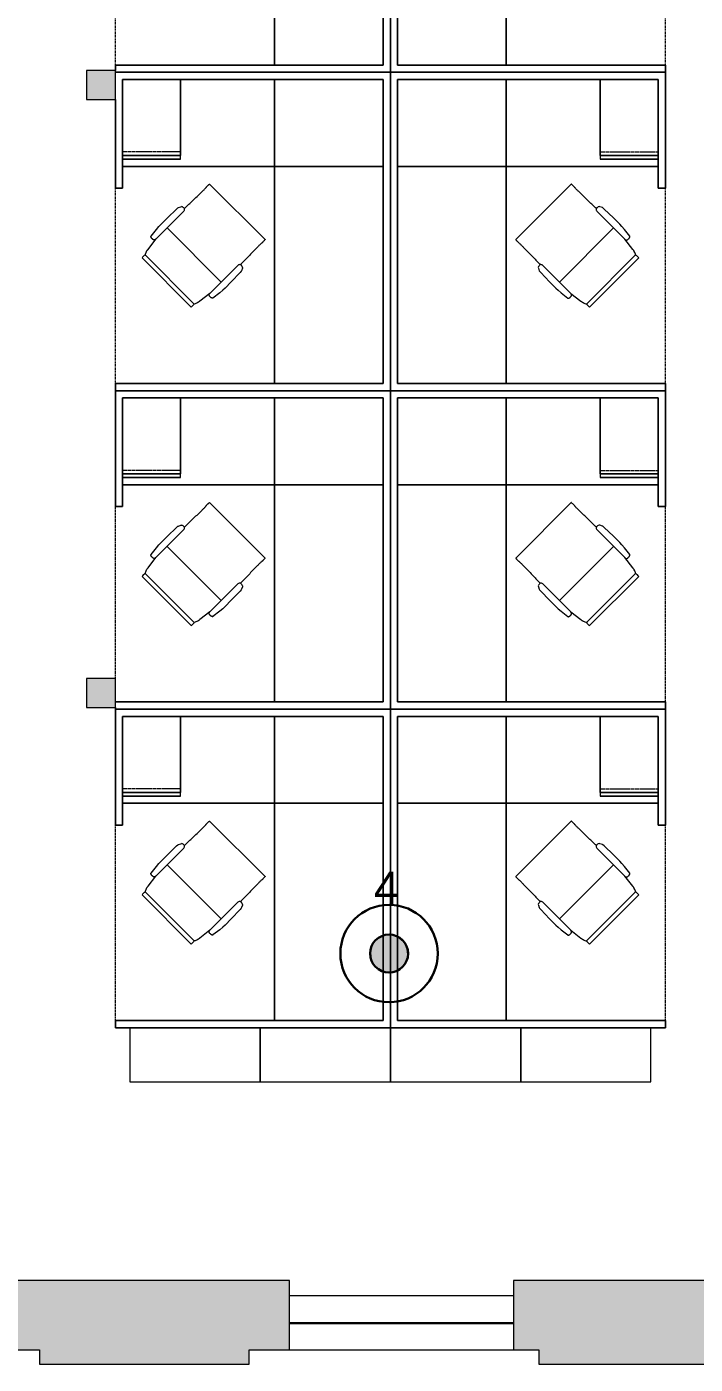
# Model space of a CAD drawing. Header units: inches. Extents: x 0 to 1865, y 0 to 1094.
# Drawn here: x 276.5 to 461.2, y 0 to 369.6 of the extents above; entities that cross this region are included whole.
import ezdxf

# ---------------------------------------------------------------- set-up
doc = ezdxf.new("R2010")
doc.units = ezdxf.units.IN
doc.header["$MEASUREMENT"] = 0
doc.linetypes.add('DASH 1_32_', pattern=[0.0625, 0.03125, -0.03125])
doc.linetypes.add('Dash 1_8_', pattern=[0.25, 0.125, -0.125])
for name, color, linetype, lineweight in [('A-ANNO-NOTE', 131, 'Continuous', 9), ('A-DETL', 90, 'Continuous', 9), ('A-DETL-GENF', 92, 'Continuous', 9), ('CORE', 7, 'Continuous', 9), ('I-FURN', 30, 'Continuous', 9), ('I-FURN-PNLS', 30, 'Continuous', 9), ('S-COLS', 52, 'Continuous', 13), ('Victor Bldg - 5th Floor_LINK_dwg', 8, 'Continuous', 9), ('WINDOWS', 7, 'Continuous', 9), ('WINDOWS SILL', 7, 'Continuous', 9)]:
    doc.layers.add(name, color=color, linetype=linetype, lineweight=lineweight)
doc.styles.add('Swis721 Lt BT', font='swissl.ttf', dxfattribs={"height": 9})

# ---------------------------------------------------------------- blocks, each defined once
blk = doc.blocks.new('Victor Bldg - 5th Floor_LINK_dwg-6972324-Level 05 POWER _ SIGNAL')
at = {"layer": 'CORE'}
for p, q in [((301, 349.5), (301, 357.5)), ((301, 183), (301, 189.5)), ((301, 181.5), (301, 183))]:
    blk.add_line(p, q, dxfattribs=at)
at = {"layer": 'WINDOWS'}
for p, q in [((349.12, 11.5), (411, 11.5)), ((349.12, 11.25), (411, 11.25))]:
    blk.add_line(p, q, dxfattribs=at)
at = {"layer": 'WINDOWS SILL'}
for p, q in [((349.12, 19), (411, 19)), ((349.12, 4), (411, 4))]:
    blk.add_line(p, q, dxfattribs=at)
blk = doc.blocks.new('Concrete-Rectangular-Column - 8x8-7061903-Level 05 POWER _ SIGNAL')
at = {"layer": 'S-COLS', "lineweight": 9}
blk.add_hatch(color=7, dxfattribs=at).paths.add_polyline_path([(4, -4), (4, 4), (-4, 4), (-4, -4)], flags=0)
at = {"layer": 'S-COLS', "color": 8, "lineweight": 20}
for p, q in [((4, 4), (-4, 4)), ((-4, 4), (-4, -4)), ((4, -4), (4, 4)), ((-4, -4), (4, -4))]:
    blk.add_line(p, q, dxfattribs=at)
blk = doc.blocks.new('Adjustable Workstation 1 - 6x7-V30-Level 05 POWER _ SIGNAL')
at = {"layer": 'I-FURN'}
for p, q in [((76, 0), (0, 0)), ((0, 0), (0, -88)), ((0, 0), (76, 0)), ((0, -88), (0, 0)), ((76, 0), (76, -0.5)), ((32, -2), (2, -2)), ((2, -2), (2, -86)), ((2, -86), (2, -2)), ((2, -2), (32, -2)), ((2, -86), (2, -2)), ((2, -2), (76, -2)), ((32, -2), (2, -2)), ((2, -2), (2, -62)), ((32, -86), (32, -2)), ((32, -2), (32, -86)), ((76, -2), (32, -2)), ((76, -2), (76, -0.5)), ((76, -0.5), (76, -2)), ((76, -56), (74, -56)), ((74, -56), (74, -86)), ((74, -62), (74, -56)), ((74, -56), (76, -56)), ((76, -88), (76, -56)), ((76, -56), (76, -88)), ((2, -62), (2, -86)), ((32, -62), (2, -62)), ((2, -62), (2, -86)), ((2, -86), (2, -62)), ((2, -62), (32, -62)), ((74, -62), (32, -62)), ((32, -62), (74, -62)), ((74, -64), (74, -62)), ((74, -86), (74, -62)), ((74, -62), (74, -86)), ((58, -64), (74, -64)), ((58, -64), (74, -64)), ((58, -64), (74, -64)), ((58, -64), (74, -64)), ((58, -64), (74, -64)), ((58, -64), (74, -64)), ((58, -64), (58, -86)), ((74, -64), (58, -64)), ((74, -64), (58, -64)), ((58, -64), (58, -65)), ((74, -64), (58, -64)), ((58, -64), (74, -64)), ((58, -64), (58, -65)), ((58, -64), (58, -65)), ((74, -64), (58, -64)), ((58, -64), (74, -64)), ((58, -64), (58, -65)), ((58, -64), (58, -65)), ((74, -64), (58, -64)), ((58, -64), (74, -64)), ((58, -64), (58, -65)), ((58, -64), (58, -65)), ((58, -65), (74, -65)), ((58, -86), (58, -65)), ((58, -65), (74, -65)), ((74, -65), (58, -65)), ((58, -65), (74, -65)), ((74, -65), (58, -65)), ((58, -65), (74, -65)), ((74, -65), (58, -65)), ((58, -65), (74, -65)), ((74, -86), (74, -64)), ((74, -65), (74, -64)), ((74, -65), (74, -64)), ((74, -64), (74, -65)), ((74, -65), (74, -64)), ((74, -64), (74, -65)), ((74, -65), (74, -64)), ((74, -64), (74, -65)), ((74, -65), (74, -64)), ((74, -65), (74, -86)), ((74, -86), (74, -65)), ((0, -88), (76, -88)), ((76, -88), (0, -88)), ((2, -86), (32, -86)), ((32, -86), (2, -86)), ((74, -86), (2, -86)), ((2, -86), (32, -86)), ((2, -86), (32, -86)), ((32, -86), (2, -86)), ((32, -86), (58, -86)), ((32, -86), (74, -86)), ((74, -86), (32, -86)), ((58, -86), (74, -86)), ((74, -86), (58, -86)), ((58, -86), (74, -86))]:
    blk.add_line(p, q, dxfattribs=at)
at = {"layer": 'I-FURN', "linetype": 'Dash 1_8_'}
for p, q in [((76, 0), (76, -0.5)), ((76, -0.5), (76, -2)), ((76, -2), (76, -56)), ((76, -56), (76, -88))]:
    blk.add_line(p, q, dxfattribs=at)
at = {"layer": 'I-FURN', "linetype": 'DASH 1_32_'}
blk.add_line((58, -66), (74, -66), dxfattribs=at)
blk = doc.blocks.new('Adjustable Workstation 1 - 6x7-V14-Level 05 POWER _ SIGNAL')
at = {"layer": 'I-FURN'}
for p, q in [((76, 88), (0, 88)), ((0, 88), (0, 0)), ((0, 0), (0, 88)), ((0, 88), (76, 88)), ((32, 86), (2, 86)), ((2, 86), (2, 2)), ((2, 2), (2, 86)), ((2, 86), (32, 86)), ((2, 2), (2, 86)), ((2, 86), (74, 86)), ((32, 86), (2, 86)), ((2, 86), (2, 62)), ((32, 86), (2, 86)), ((2, 86), (2, 62)), ((2, 62), (2, 86)), ((2, 86), (32, 86)), ((32, 2), (32, 86)), ((32, 86), (32, 2)), ((58, 86), (32, 86)), ((74, 86), (32, 86)), ((32, 86), (74, 86)), ((74, 86), (58, 86)), ((58, 86), (58, 64)), ((58, 65), (58, 86)), ((58, 86), (74, 86)), ((74, 86), (58, 86)), ((74, 64), (74, 86)), ((74, 86), (74, 65)), ((74, 86), (74, 56)), ((74, 65), (74, 86)), ((74, 62), (74, 86)), ((74, 86), (74, 62)), ((76, 56), (76, 88)), ((76, 88), (76, 56)), ((74, 65), (58, 65)), ((74, 65), (58, 65)), ((58, 65), (58, 64)), ((74, 65), (58, 65)), ((58, 65), (74, 65)), ((58, 65), (58, 64)), ((58, 65), (58, 64)), ((74, 65), (58, 65)), ((58, 65), (74, 65)), ((58, 65), (58, 64)), ((58, 65), (58, 64)), ((74, 65), (58, 65)), ((58, 65), (74, 65)), ((58, 65), (58, 64)), ((58, 65), (58, 64)), ((58, 64), (74, 64)), ((58, 64), (74, 64)), ((58, 64), (74, 64)), ((58, 64), (74, 64)), ((58, 64), (74, 64)), ((58, 64), (74, 64)), ((58, 64), (74, 64)), ((58, 64), (74, 64)), ((74, 64), (58, 64)), ((58, 64), (74, 64)), ((74, 64), (58, 64)), ((58, 64), (74, 64)), ((74, 64), (58, 64)), ((58, 64), (74, 64)), ((74, 64), (74, 65)), ((74, 64), (74, 65)), ((74, 65), (74, 64)), ((74, 64), (74, 65)), ((74, 65), (74, 64)), ((74, 64), (74, 65)), ((74, 65), (74, 64)), ((74, 64), (74, 65)), ((74, 62), (74, 64)), ((2, 62), (2, 2)), ((2, 62), (32, 62)), ((32, 62), (2, 62)), ((32, 62), (74, 62)), ((74, 62), (32, 62)), ((74, 56), (74, 62)), ((74, 56), (76, 56)), ((76, 56), (74, 56)), ((0, 0), (76, 0)), ((76, 0), (0, 0)), ((2, 2), (32, 2)), ((32, 2), (2, 2)), ((76, 2), (2, 2)), ((2, 2), (32, 2)), ((32, 2), (76, 2)), ((76, 0), (76, 2)), ((76, 2), (76, 0))]:
    blk.add_line(p, q, dxfattribs=at)
at = {"layer": 'I-FURN', "linetype": 'Dash 1_8_'}
for p, q in [((76, 56), (76, 88)), ((76, 2), (76, 56)), ((76, 0), (76, 2))]:
    blk.add_line(p, q, dxfattribs=at)
at = {"layer": 'I-FURN', "linetype": 'DASH 1_32_'}
blk.add_line((58, 66), (74, 66), dxfattribs=at)
blk = doc.blocks.new('HermanMiller_Collection_Eames_AluminumGroup_LoungeChairSwivel - Arms Swivel Base-7952355-Level 05 POWER _ SIGNAL')
at = {"layer": 'I-FURN'}
for p, q in [((-6.94, 12.09), (-4.59, 12.38)), ((-4.59, 12.38), (-3.51, 12.46)), ((-3.51, 12.46), (-2.64, 12.49)), ((-2.64, 12.49), (-0.18, 12.49)), ((-0.18, 12.49), (3.32, 12.43)), ((3.32, 12.43), (3.84, 12.38)), ((3.84, 12.38), (3.99, 12.34)), ((3.99, 12.34), (4.64, 12.01)), ((4.64, 12.01), (4.83, 11.89)), ((-12.96, -9.61), (-12.96, 9.61)), ((-11.95, 9.63), (-11.95, 9.59)), ((-11.95, 9.59), (-11.76, 9.6)), ((-11.76, -9.6), (-11.76, 9.6)), ((-10.12, 10.12), (-6.61, 10.58)), ((-6.61, 10.58), (-6.94, 10.64)), ((-6.61, 10.58), (4.33, 10.58)), ((-2.19, 10.58), (-2.19, -10.58)), ((13.22, 10.83), (13.22, 10.86)), ((14.64, 10.85), (14.64, -10.85)), ((-11.95, -9.59), (-11.95, -9.63)), ((-11.76, -9.6), (-11.95, -9.59)), ((-6.61, -10.58), (-10.12, -10.12)), ((-6.94, -10.64), (-6.61, -10.58)), ((-6.61, -10.58), (4.33, -10.58)), ((13.22, -10.86), (13.22, -10.83)), ((-4.59, -12.38), (-6.94, -12.09)), ((-3.51, -12.46), (-4.59, -12.38)), ((-2.64, -12.49), (-3.51, -12.46)), ((-0.18, -12.49), (-2.64, -12.49)), ((3.32, -12.43), (-0.18, -12.49)), ((3.84, -12.38), (3.32, -12.43)), ((3.99, -12.34), (3.84, -12.38)), ((4.64, -12.01), (3.99, -12.34)), ((4.83, -11.89), (4.64, -12.01))]:
    blk.add_line(p, q, dxfattribs=at)
at = {"layer": 'I-FURN', "flags": 128}
for points in [[(4.94, 10.96), (5.23, 10.95), (5.52, 10.95)], [(5.52, -10.95), (5.23, -10.95), (4.94, -10.96)]]:
    blk.add_lwpolyline(points, dxfattribs=at)
at = {"layer": 'I-FURN'}
for centre, radius, start, end in [((3.68, 11.28), 1.3, 345.8347, 28.1255), ((-12.38, 5.3), 4.35, 84.2936, 97.7064), ((4.33, 11.27), 0.69, 270, 332.7502), ((-12.38, -5.3), 4.35, 262.2936, 275.7064), ((4.33, -11.27), 0.69, 27.2498, 90), ((3.68, -11.28), 1.3, 331.8745, 14.1653)]:
    blk.add_arc(centre, radius, start, end, dxfattribs=at)
for points, knots in [([(-6.94, 10.64), (-6.95, 10.65), (-6.96, 10.65), (-6.99, 10.65), (-7, 10.66), (-7.02, 10.67), (-7.03, 10.68), (-7.05, 10.69), (-7.06, 10.7), (-7.07, 10.71), (-7.08, 10.72), (-7.09, 10.73), (-7.1, 10.74), (-7.11, 10.76), (-7.11, 10.77), (-7.12, 10.78), (-7.13, 10.8), (-7.14, 10.81), (-7.15, 10.83), (-7.16, 10.85), (-7.17, 10.87), (-7.18, 10.9), (-7.2, 10.95), (-7.22, 11.02), (-7.24, 11.11), (-7.25, 11.23), (-7.26, 11.37), (-7.25, 11.52), (-7.23, 11.66), (-7.21, 11.77), (-7.18, 11.85), (-7.16, 11.9), (-7.15, 11.92), (-7.14, 11.94), (-7.13, 11.96), (-7.12, 11.97), (-7.11, 11.98), (-7.1, 12), (-7.09, 12.01), (-7.08, 12.02), (-7.07, 12.03), (-7.06, 12.04), (-7.05, 12.04), (-7.05, 12.05), (-7.03, 12.06), (-7.02, 12.07), (-7, 12.08), (-6.99, 12.08), (-6.97, 12.09), (-6.95, 12.09), (-6.94, 12.09)], [-1, -1, -1, -1, -0.984375, -0.96875, -0.957031, -0.953125, -0.9375, -0.921875, -0.917969, -0.914062, -0.90625, -0.890625, -0.882812, -0.875, -0.867188, -0.859375, -0.84375, -0.835938, -0.828125, -0.8125, -0.796875, -0.78125, -0.75, -0.708333, -0.666667, -0.583333, -0.5, -0.416667, -0.333333, -0.25, -0.208333, -0.1875, -0.166667, -0.15625, -0.145833, -0.135417, -0.125, -0.114583, -0.104167, -0.09375, -0.088542, -0.083333, -0.078125, -0.072917, -0.0625, -0.052083, -0.041667, -0.03125, -0.020833, 0, 0, 0, 0]), ([(13.22, 10.86), (13.22, 10.87), (13.22, 10.87), (13.23, 10.87), (13.25, 10.88), (13.27, 10.88), (13.29, 10.88), (13.32, 10.88), (13.34, 10.88)], [-1, -1, -1, -1, -0.75, -0.625, -0.5, -0.375, -0.25, 0, 0, 0, 0]), ([(13.34, 10.88), (13.4, 10.89), (13.61, 10.9), (13.97, 10.9), (14.25, 10.89), (14.38, 10.89), (14.47, 10.88), (14.54, 10.87), (14.6, 10.87), (14.63, 10.86), (14.64, 10.85), (14.64, 10.85)], [-1, -1, -1, -1, -0.857143, -0.571429, -0.428571, -0.357143, -0.285714, -0.214286, -0.142857, -0.071429, 0, 0, 0, 0]), ([(-6.94, -12.09), (-6.95, -12.09), (-6.96, -12.09), (-6.99, -12.08), (-7, -12.08), (-7.02, -12.07), (-7.03, -12.06), (-7.05, -12.05), (-7.06, -12.04), (-7.07, -12.03), (-7.08, -12.02), (-7.09, -12.01), (-7.1, -12), (-7.11, -11.98), (-7.12, -11.97), (-7.12, -11.96), (-7.13, -11.94), (-7.14, -11.93), (-7.15, -11.91), (-7.16, -11.89), (-7.17, -11.87), (-7.18, -11.84), (-7.21, -11.77), (-7.23, -11.66), (-7.26, -11.47), (-7.26, -11.28), (-7.24, -11.11), (-7.22, -11.02), (-7.2, -10.95), (-7.18, -10.89), (-7.16, -10.85), (-7.15, -10.82), (-7.13, -10.8), (-7.13, -10.78), (-7.12, -10.77), (-7.11, -10.76), (-7.1, -10.74), (-7.08, -10.73), (-7.08, -10.72), (-7.07, -10.71), (-7.06, -10.7), (-7.05, -10.69), (-7.05, -10.69), (-7.03, -10.68), (-7.02, -10.67), (-7, -10.66), (-6.99, -10.65), (-6.97, -10.65), (-6.95, -10.65), (-6.94, -10.64)], [-1, -1, -1, -1, -0.984375, -0.96875, -0.957031, -0.953125, -0.9375, -0.921875, -0.917969, -0.914062, -0.90625, -0.890625, -0.882812, -0.875, -0.867188, -0.859375, -0.84375, -0.835938, -0.828125, -0.8125, -0.796875, -0.78125, -0.75, -0.666667, -0.583333, -0.416667, -0.333333, -0.291667, -0.25, -0.208333, -0.1875, -0.166667, -0.15625, -0.145833, -0.135417, -0.125, -0.114583, -0.104167, -0.09375, -0.088542, -0.083333, -0.078125, -0.072917, -0.0625, -0.052083, -0.041667, -0.03125, -0.020833, 0, 0, 0, 0]), ([(13.34, -10.88), (13.32, -10.88), (13.29, -10.88), (13.27, -10.88), (13.25, -10.88), (13.23, -10.87), (13.22, -10.87), (13.22, -10.87), (13.22, -10.86)], [-1, -1, -1, -1, -0.75, -0.625, -0.5, -0.375, -0.25, 0, 0, 0, 0]), ([(14.64, -10.85), (14.64, -10.86), (14.62, -10.86), (14.52, -10.88), (14.27, -10.9), (13.87, -10.9), (13.54, -10.9), (13.4, -10.89), (13.34, -10.88)], [-1, -1, -1, -1, -0.892857, -0.785714, -0.571429, -0.285714, -0.142857, 0, 0, 0, 0])]:
    blk.add_open_spline(points, degree=3, knots=knots, dxfattribs=at)
for points in [[(-11.76, 9.6), (-11.64, 9.67), (-11.37, 9.8), (-11.02, 9.92), (-10.83, 9.99)], [(-10.83, 9.99), (-10.79, 10), (-10.71, 10.02), (-10.55, 10.06), (-10.35, 10.09), (-10.2, 10.11), (-10.12, 10.12)], [(5.52, 10.95), (6.54, 10.92), (8.59, 10.89), (10.68, 10.85), (11.73, 10.84)], [(11.73, 10.84), (11.97, 10.84), (12.47, 10.83), (12.96, 10.83), (13.22, 10.83)], [(-10.83, -9.99), (-11.02, -9.92), (-11.37, -9.8), (-11.64, -9.67), (-11.76, -9.6)], [(-10.12, -10.12), (-10.2, -10.11), (-10.35, -10.09), (-10.55, -10.06), (-10.71, -10.02), (-10.79, -10), (-10.83, -9.99)], [(11.73, -10.84), (10.68, -10.85), (8.59, -10.89), (6.54, -10.92), (5.52, -10.95)], [(13.22, -10.83), (12.96, -10.83), (12.47, -10.83), (11.97, -10.84), (11.73, -10.84)]]:
    blk.add_open_spline(points, degree=3, dxfattribs=at)
blk = doc.blocks.new('Adjustable Workstation 1 - 6x7-V31-Level 05 POWER _ SIGNAL')
at = {"layer": 'I-FURN'}
for p, q in [((76, 0), (0, 0)), ((0, 0), (0, -88)), ((0, 0), (76, 0)), ((0, -88), (0, 0)), ((76, -2), (76, 0)), ((76, 0), (76, -2)), ((32, -2), (2, -2)), ((2, -2), (2, -86)), ((2, -86), (2, -2)), ((2, -2), (32, -2)), ((2, -86), (2, -2)), ((2, -2), (76, -2)), ((32, -2), (2, -2)), ((2, -2), (2, -62)), ((32, -86), (32, -2)), ((32, -2), (32, -86)), ((76, -2), (32, -2)), ((76, -56), (74, -56)), ((74, -56), (74, -86)), ((74, -62), (74, -56)), ((74, -56), (76, -56)), ((76, -80.5), (76, -56)), ((76, -56), (76, -80.5)), ((2, -62), (2, -86)), ((32, -62), (2, -62)), ((2, -62), (2, -86)), ((2, -86), (2, -62)), ((2, -62), (32, -62)), ((74, -62), (32, -62)), ((32, -62), (74, -62)), ((74, -64), (74, -62)), ((74, -86), (74, -62)), ((74, -62), (74, -86)), ((58, -64), (74, -64)), ((58, -64), (74, -64)), ((58, -64), (74, -64)), ((58, -64), (74, -64)), ((58, -64), (74, -64)), ((58, -64), (74, -64)), ((58, -64), (58, -86)), ((74, -64), (58, -64)), ((74, -64), (58, -64)), ((58, -64), (58, -65)), ((74, -64), (58, -64)), ((58, -64), (74, -64)), ((58, -64), (58, -65)), ((58, -64), (58, -65)), ((74, -64), (58, -64)), ((58, -64), (74, -64)), ((58, -64), (58, -65)), ((58, -64), (58, -65)), ((74, -64), (58, -64)), ((58, -64), (74, -64)), ((58, -64), (58, -65)), ((58, -64), (58, -65)), ((58, -65), (74, -65)), ((58, -86), (58, -65)), ((58, -65), (74, -65)), ((74, -65), (58, -65)), ((58, -65), (74, -65)), ((74, -65), (58, -65)), ((58, -65), (74, -65)), ((74, -65), (58, -65)), ((58, -65), (74, -65)), ((74, -86), (74, -64)), ((74, -65), (74, -64)), ((74, -65), (74, -64)), ((74, -64), (74, -65)), ((74, -65), (74, -64)), ((74, -64), (74, -65)), ((74, -65), (74, -64)), ((74, -64), (74, -65)), ((74, -65), (74, -64)), ((74, -65), (74, -86)), ((74, -86), (74, -65)), ((76, -80.5), (76, -88)), ((0, -88), (76, -88)), ((76, -88), (0, -88)), ((2, -86), (32, -86)), ((32, -86), (2, -86)), ((74, -86), (2, -86)), ((2, -86), (32, -86)), ((2, -86), (32, -86)), ((32, -86), (2, -86)), ((32, -86), (58, -86)), ((32, -86), (74, -86)), ((74, -86), (32, -86)), ((58, -86), (74, -86)), ((74, -86), (58, -86)), ((58, -86), (74, -86))]:
    blk.add_line(p, q, dxfattribs=at)
at = {"layer": 'I-FURN', "linetype": 'Dash 1_8_'}
for p, q in [((76, 0), (76, -2)), ((76, -2), (76, -56)), ((76, -56), (76, -80.5)), ((76, -80.5), (76, -88))]:
    blk.add_line(p, q, dxfattribs=at)
at = {"layer": 'I-FURN', "linetype": 'DASH 1_32_'}
blk.add_line((58, -66), (74, -66), dxfattribs=at)
blk = doc.blocks.new('HermanMiller_Collection_Eames_AluminumGroup_LoungeChairSwivel - Arms Swivel Base-7952356-Level 05 POWER _ SIGNAL')
at = {"layer": 'I-FURN'}
for p, q in [((-4.59, 12.38), (-6.94, 12.09)), ((-3.51, 12.46), (-4.59, 12.38)), ((-2.64, 12.49), (-3.51, 12.46)), ((-0.18, 12.49), (-2.64, 12.49)), ((3.32, 12.43), (-0.18, 12.49)), ((3.84, 12.38), (3.32, 12.43)), ((3.99, 12.34), (3.84, 12.38)), ((4.64, 12.01), (3.99, 12.34)), ((4.83, 11.89), (4.64, 12.01)), ((-12.96, 9.61), (-12.96, -9.61)), ((-11.95, 9.59), (-11.95, 9.63)), ((-11.76, 9.6), (-11.95, 9.59)), ((-11.76, 9.6), (-11.76, -9.6)), ((-6.61, 10.58), (-10.12, 10.12)), ((-6.94, 10.64), (-6.61, 10.58)), ((-6.61, 10.58), (4.33, 10.58)), ((-2.19, -10.58), (-2.19, 10.58)), ((13.22, 10.86), (13.22, 10.83)), ((14.64, -10.85), (14.64, 10.85)), ((-11.95, -9.63), (-11.95, -9.59)), ((-11.95, -9.59), (-11.76, -9.6)), ((-10.12, -10.12), (-6.61, -10.58)), ((-6.61, -10.58), (-6.94, -10.64)), ((-6.61, -10.58), (4.33, -10.58)), ((13.22, -10.83), (13.22, -10.86)), ((-6.94, -12.09), (-4.59, -12.38)), ((-4.59, -12.38), (-3.51, -12.46)), ((-3.51, -12.46), (-2.64, -12.49)), ((-2.64, -12.49), (-0.18, -12.49)), ((-0.18, -12.49), (3.32, -12.43)), ((3.32, -12.43), (3.84, -12.38)), ((3.84, -12.38), (3.99, -12.34)), ((3.99, -12.34), (4.64, -12.01)), ((4.64, -12.01), (4.83, -11.89))]:
    blk.add_line(p, q, dxfattribs=at)
at = {"layer": 'I-FURN', "flags": 128}
for points in [[(5.52, 10.95), (5.23, 10.95), (4.94, 10.96)], [(4.94, -10.96), (5.23, -10.95), (5.52, -10.95)]]:
    blk.add_lwpolyline(points, dxfattribs=at)
at = {"layer": 'I-FURN'}
for centre, radius, start, end in [((3.68, 11.28), 1.3, 345.8347, 28.1255), ((-12.38, 5.3), 4.35, 84.2936, 97.7064), ((4.33, 11.27), 0.69, 270, 332.7502), ((-12.38, -5.3), 4.35, 262.2936, 275.7064), ((4.33, -11.27), 0.69, 27.2498, 90), ((3.68, -11.28), 1.3, 331.8745, 14.1653)]:
    blk.add_arc(centre, radius, start, end, dxfattribs=at)
for points, knots in [([(-6.94, 12.09), (-6.95, 12.09), (-6.97, 12.09), (-6.99, 12.08), (-7, 12.08), (-7.02, 12.07), (-7.03, 12.06), (-7.05, 12.05), (-7.05, 12.04), (-7.06, 12.04), (-7.07, 12.03), (-7.08, 12.02), (-7.09, 12.01), (-7.1, 12), (-7.11, 11.98), (-7.12, 11.97), (-7.13, 11.96), (-7.14, 11.94), (-7.15, 11.92), (-7.16, 11.9), (-7.18, 11.85), (-7.21, 11.77), (-7.23, 11.66), (-7.25, 11.52), (-7.26, 11.37), (-7.25, 11.23), (-7.24, 11.11), (-7.22, 11.02), (-7.2, 10.95), (-7.18, 10.9), (-7.17, 10.87), (-7.16, 10.85), (-7.15, 10.83), (-7.14, 10.81), (-7.13, 10.8), (-7.12, 10.78), (-7.11, 10.77), (-7.11, 10.76), (-7.1, 10.74), (-7.09, 10.73), (-7.08, 10.72), (-7.07, 10.71), (-7.06, 10.7), (-7.05, 10.69), (-7.03, 10.68), (-7.02, 10.67), (-7, 10.66), (-6.99, 10.65), (-6.96, 10.65), (-6.95, 10.65), (-6.94, 10.64)], [0, 0, 0, 0, 0.020833, 0.03125, 0.041667, 0.052083, 0.0625, 0.072917, 0.078125, 0.083333, 0.088542, 0.09375, 0.104167, 0.114583, 0.125, 0.135417, 0.145833, 0.15625, 0.166667, 0.1875, 0.208333, 0.25, 0.333333, 0.416667, 0.5, 0.583333, 0.666667, 0.708333, 0.75, 0.78125, 0.796875, 0.8125, 0.828125, 0.835938, 0.84375, 0.859375, 0.867188, 0.875, 0.882812, 0.890625, 0.90625, 0.914062, 0.917969, 0.921875, 0.9375, 0.953125, 0.957031, 0.96875, 0.984375, 1, 1, 1, 1]), ([(13.34, 10.88), (13.32, 10.88), (13.29, 10.88), (13.27, 10.88), (13.25, 10.88), (13.23, 10.87), (13.22, 10.87), (13.22, 10.87), (13.22, 10.86)], [0, 0, 0, 0, 0.25, 0.375, 0.5, 0.625, 0.75, 1, 1, 1, 1]), ([(14.64, 10.85), (14.64, 10.85), (14.63, 10.86), (14.6, 10.87), (14.54, 10.87), (14.47, 10.88), (14.38, 10.89), (14.25, 10.89), (13.97, 10.9), (13.61, 10.9), (13.4, 10.89), (13.34, 10.88)], [0, 0, 0, 0, 0.071429, 0.142857, 0.214286, 0.285714, 0.357143, 0.428571, 0.571429, 0.857143, 1, 1, 1, 1]), ([(-6.94, -10.64), (-6.95, -10.65), (-6.97, -10.65), (-6.99, -10.65), (-7, -10.66), (-7.02, -10.67), (-7.03, -10.68), (-7.05, -10.69), (-7.05, -10.69), (-7.06, -10.7), (-7.07, -10.71), (-7.08, -10.72), (-7.08, -10.73), (-7.1, -10.74), (-7.11, -10.76), (-7.12, -10.77), (-7.13, -10.78), (-7.13, -10.8), (-7.15, -10.82), (-7.16, -10.85), (-7.18, -10.89), (-7.2, -10.95), (-7.22, -11.02), (-7.24, -11.11), (-7.26, -11.28), (-7.26, -11.47), (-7.23, -11.66), (-7.21, -11.77), (-7.18, -11.84), (-7.17, -11.87), (-7.16, -11.89), (-7.15, -11.91), (-7.14, -11.93), (-7.13, -11.94), (-7.12, -11.96), (-7.12, -11.97), (-7.11, -11.98), (-7.1, -12), (-7.09, -12.01), (-7.08, -12.02), (-7.07, -12.03), (-7.06, -12.04), (-7.05, -12.05), (-7.03, -12.06), (-7.02, -12.07), (-7, -12.08), (-6.99, -12.08), (-6.96, -12.09), (-6.95, -12.09), (-6.94, -12.09)], [0, 0, 0, 0, 0.020833, 0.03125, 0.041667, 0.052083, 0.0625, 0.072917, 0.078125, 0.083333, 0.088542, 0.09375, 0.104167, 0.114583, 0.125, 0.135417, 0.145833, 0.15625, 0.166667, 0.1875, 0.208333, 0.25, 0.291667, 0.333333, 0.416667, 0.583333, 0.666667, 0.75, 0.78125, 0.796875, 0.8125, 0.828125, 0.835938, 0.84375, 0.859375, 0.867188, 0.875, 0.882812, 0.890625, 0.90625, 0.914062, 0.917969, 0.921875, 0.9375, 0.953125, 0.957031, 0.96875, 0.984375, 1, 1, 1, 1]), ([(13.22, -10.86), (13.22, -10.87), (13.22, -10.87), (13.23, -10.87), (13.25, -10.88), (13.27, -10.88), (13.29, -10.88), (13.32, -10.88), (13.34, -10.88)], [0, 0, 0, 0, 0.25, 0.375, 0.5, 0.625, 0.75, 1, 1, 1, 1]), ([(13.34, -10.88), (13.4, -10.89), (13.54, -10.9), (13.87, -10.9), (14.27, -10.9), (14.52, -10.88), (14.62, -10.86), (14.64, -10.86), (14.64, -10.85)], [0, 0, 0, 0, 0.142857, 0.285714, 0.571429, 0.785714, 0.892857, 1, 1, 1, 1])]:
    blk.add_open_spline(points, degree=3, knots=knots, dxfattribs=at)
for points in [[(-10.83, 9.99), (-11.02, 9.92), (-11.37, 9.8), (-11.64, 9.67), (-11.76, 9.6)], [(-10.12, 10.12), (-10.2, 10.11), (-10.35, 10.09), (-10.55, 10.06), (-10.71, 10.02), (-10.79, 10), (-10.83, 9.99)], [(11.73, 10.84), (10.68, 10.85), (8.59, 10.89), (6.54, 10.92), (5.52, 10.95)], [(13.22, 10.83), (12.96, 10.83), (12.47, 10.83), (11.97, 10.84), (11.73, 10.84)], [(-11.76, -9.6), (-11.64, -9.67), (-11.37, -9.8), (-11.02, -9.92), (-10.83, -9.99)], [(-10.83, -9.99), (-10.79, -10), (-10.71, -10.02), (-10.55, -10.06), (-10.35, -10.09), (-10.2, -10.11), (-10.12, -10.12)], [(5.52, -10.95), (6.54, -10.92), (8.59, -10.89), (10.68, -10.85), (11.73, -10.84)], [(11.73, -10.84), (11.97, -10.84), (12.47, -10.83), (12.96, -10.83), (13.22, -10.83)]]:
    blk.add_open_spline(points, degree=3, dxfattribs=at)
blk = doc.blocks.new('Adjustable Workstation 1 - 6x7-V32-Level 05 POWER _ SIGNAL')
at = {"layer": 'I-FURN'}
for p, q in [((76, 0), (0, 0)), ((0, 0), (0, -88)), ((0, 0), (76, 0)), ((0, -88), (0, 0)), ((76, -0.5), (76, 0)), ((76, 0), (76, -0.5)), ((32, -2), (2, -2)), ((2, -2), (2, -86)), ((2, -86), (2, -2)), ((2, -2), (32, -2)), ((2, -86), (2, -2)), ((2, -2), (76, -2)), ((32, -2), (2, -2)), ((2, -2), (2, -62)), ((32, -86), (32, -2)), ((32, -2), (32, -86)), ((76, -2), (32, -2)), ((76, -0.5), (76, -2)), ((76, -56), (74, -56)), ((74, -56), (74, -86)), ((74, -62), (74, -56)), ((74, -56), (76, -56)), ((76, -88), (76, -56)), ((76, -56), (76, -88)), ((2, -62), (2, -86)), ((32, -62), (2, -62)), ((2, -62), (2, -86)), ((2, -86), (2, -62)), ((2, -62), (32, -62)), ((74, -62), (32, -62)), ((32, -62), (74, -62)), ((74, -64), (74, -62)), ((74, -86), (74, -62)), ((74, -62), (74, -86)), ((58, -64), (74, -64)), ((58, -64), (74, -64)), ((58, -64), (74, -64)), ((58, -64), (74, -64)), ((58, -64), (74, -64)), ((58, -64), (74, -64)), ((58, -64), (58, -86)), ((74, -64), (58, -64)), ((74, -64), (58, -64)), ((58, -64), (58, -65)), ((74, -64), (58, -64)), ((58, -64), (74, -64)), ((58, -64), (58, -65)), ((58, -64), (58, -65)), ((74, -64), (58, -64)), ((58, -64), (74, -64)), ((58, -64), (58, -65)), ((58, -64), (58, -65)), ((74, -64), (58, -64)), ((58, -64), (74, -64)), ((58, -64), (58, -65)), ((58, -64), (58, -65)), ((58, -65), (74, -65)), ((58, -86), (58, -65)), ((58, -65), (74, -65)), ((74, -65), (58, -65)), ((58, -65), (74, -65)), ((74, -65), (58, -65)), ((58, -65), (74, -65)), ((74, -65), (58, -65)), ((58, -65), (74, -65)), ((74, -86), (74, -64)), ((74, -65), (74, -64)), ((74, -65), (74, -64)), ((74, -64), (74, -65)), ((74, -65), (74, -64)), ((74, -64), (74, -65)), ((74, -65), (74, -64)), ((74, -64), (74, -65)), ((74, -65), (74, -64)), ((74, -65), (74, -86)), ((74, -86), (74, -65)), ((0, -88), (76, -88)), ((76, -88), (0, -88)), ((2, -86), (32, -86)), ((32, -86), (2, -86)), ((74, -86), (2, -86)), ((2, -86), (32, -86)), ((2, -86), (32, -86)), ((32, -86), (2, -86)), ((32, -86), (58, -86)), ((32, -86), (74, -86)), ((74, -86), (32, -86)), ((58, -86), (74, -86)), ((74, -86), (58, -86)), ((58, -86), (74, -86))]:
    blk.add_line(p, q, dxfattribs=at)
at = {"layer": 'I-FURN', "linetype": 'Dash 1_8_'}
for p, q in [((76, 0), (76, -0.5)), ((76, -0.5), (76, -2)), ((76, -2), (76, -8.5)), ((76, -8.5), (76, -56)), ((76, -56), (76, -88))]:
    blk.add_line(p, q, dxfattribs=at)
at = {"layer": 'I-FURN', "linetype": 'DASH 1_32_'}
blk.add_line((58, -66), (74, -66), dxfattribs=at)
blk = doc.blocks.new('F-Lateral File - 2 Drawers x 18_D x 36_W-7657768-Level 05 POWER _ SIGNAL')
at = {"layer": 'I-FURN-PNLS'}
for p, q in [((16.8, 6.7), (-19.2, 6.7)), ((-19.2, 6.7), (-19.2, -8.3)), ((16.8, -8.3), (16.8, 6.7)), ((-19.2, -8.3), (16.8, -8.3))]:
    blk.add_line(p, q, dxfattribs=at)
blk = doc.blocks.new('Adjustable Workstation 1 - 6x7-V33-Level 05 POWER _ SIGNAL')
at = {"layer": 'I-FURN'}
for p, q in [((76, 0), (0, 0)), ((0, 0), (0, -88)), ((0, 0), (72, 0)), ((0, -88), (0, 0)), ((72, 0), (76, 0)), ((76, -2), (76, 0)), ((76, 0), (76, -2)), ((32, -2), (2, -2)), ((2, -2), (2, -86)), ((2, -86), (2, -2)), ((2, -2), (32, -2)), ((2, -86), (2, -2)), ((2, -2), (76, -2)), ((32, -2), (2, -2)), ((2, -2), (2, -62)), ((32, -86), (32, -2)), ((32, -2), (32, -86)), ((76, -2), (32, -2)), ((76, -56), (74, -56)), ((74, -56), (74, -86)), ((74, -62), (74, -56)), ((74, -56), (76, -56)), ((76, -88), (76, -56)), ((76, -56), (76, -88)), ((2, -62), (2, -86)), ((32, -62), (2, -62)), ((2, -62), (2, -86)), ((2, -86), (2, -62)), ((2, -62), (32, -62)), ((74, -62), (32, -62)), ((32, -62), (74, -62)), ((74, -64), (74, -62)), ((74, -86), (74, -62)), ((74, -62), (74, -86)), ((58, -64), (74, -64)), ((58, -64), (74, -64)), ((58, -64), (74, -64)), ((58, -64), (74, -64)), ((58, -64), (74, -64)), ((58, -64), (74, -64)), ((58, -64), (58, -86)), ((74, -64), (58, -64)), ((74, -64), (58, -64)), ((58, -64), (58, -65)), ((74, -64), (58, -64)), ((58, -64), (74, -64)), ((58, -64), (58, -65)), ((58, -64), (58, -65)), ((74, -64), (58, -64)), ((58, -64), (74, -64)), ((58, -64), (58, -65)), ((58, -64), (58, -65)), ((74, -64), (58, -64)), ((58, -64), (74, -64)), ((58, -64), (58, -65)), ((58, -64), (58, -65)), ((58, -65), (74, -65)), ((58, -86), (58, -65)), ((58, -65), (74, -65)), ((74, -65), (58, -65)), ((58, -65), (74, -65)), ((74, -65), (58, -65)), ((58, -65), (74, -65)), ((74, -65), (58, -65)), ((58, -65), (74, -65)), ((74, -86), (74, -64)), ((74, -65), (74, -64)), ((74, -65), (74, -64)), ((74, -64), (74, -65)), ((74, -65), (74, -64)), ((74, -64), (74, -65)), ((74, -65), (74, -64)), ((74, -64), (74, -65)), ((74, -65), (74, -64)), ((74, -65), (74, -86)), ((74, -86), (74, -65)), ((0, -88), (76, -88)), ((76, -88), (0, -88)), ((2, -86), (32, -86)), ((32, -86), (2, -86)), ((74, -86), (2, -86)), ((2, -86), (32, -86)), ((2, -86), (32, -86)), ((32, -86), (2, -86)), ((32, -86), (58, -86)), ((32, -86), (74, -86)), ((74, -86), (32, -86)), ((58, -86), (74, -86)), ((74, -86), (58, -86)), ((58, -86), (74, -86))]:
    blk.add_line(p, q, dxfattribs=at)
at = {"layer": 'I-FURN', "linetype": 'Dash 1_8_'}
for p, q in [((76, 0), (76, -2)), ((76, -2), (76, -56)), ((76, -56), (76, -88))]:
    blk.add_line(p, q, dxfattribs=at)
at = {"layer": 'I-FURN', "linetype": 'DASH 1_32_'}
blk.add_line((58, -66), (74, -66), dxfattribs=at)
blk = doc.blocks.new('Adjustable Workstation 1 - 6x7-V34-Level 05 POWER _ SIGNAL')
at = {"layer": 'I-FURN'}
for p, q in [((76, 88), (0, 88)), ((0, 88), (0, 0)), ((0, 0), (0, 88)), ((0, 88), (76, 88)), ((32, 86), (2, 86)), ((2, 86), (2, 2)), ((2, 2), (2, 86)), ((2, 86), (32, 86)), ((2, 2), (2, 86)), ((2, 86), (74, 86)), ((32, 86), (2, 86)), ((2, 86), (2, 62)), ((32, 86), (2, 86)), ((2, 86), (2, 62)), ((2, 62), (2, 86)), ((2, 86), (32, 86)), ((32, 2), (32, 86)), ((32, 86), (32, 2)), ((58, 86), (32, 86)), ((74, 86), (32, 86)), ((32, 86), (74, 86)), ((74, 86), (58, 86)), ((58, 86), (58, 64)), ((58, 65), (58, 86)), ((58, 86), (74, 86)), ((74, 86), (58, 86)), ((74, 64), (74, 86)), ((74, 86), (74, 65)), ((74, 86), (74, 56)), ((74, 65), (74, 86)), ((74, 62), (74, 86)), ((74, 86), (74, 62)), ((76, 56), (76, 88)), ((76, 88), (76, 56)), ((74, 65), (58, 65)), ((74, 65), (58, 65)), ((58, 65), (58, 64)), ((74, 65), (58, 65)), ((58, 65), (74, 65)), ((58, 65), (58, 64)), ((58, 65), (58, 64)), ((74, 65), (58, 65)), ((58, 65), (74, 65)), ((58, 65), (58, 64)), ((58, 65), (58, 64)), ((74, 65), (58, 65)), ((58, 65), (74, 65)), ((58, 65), (58, 64)), ((58, 65), (58, 64)), ((58, 64), (74, 64)), ((58, 64), (74, 64)), ((58, 64), (74, 64)), ((58, 64), (74, 64)), ((58, 64), (74, 64)), ((58, 64), (74, 64)), ((58, 64), (74, 64)), ((58, 64), (74, 64)), ((74, 64), (58, 64)), ((58, 64), (74, 64)), ((74, 64), (58, 64)), ((58, 64), (74, 64)), ((74, 64), (58, 64)), ((58, 64), (74, 64)), ((74, 64), (74, 65)), ((74, 64), (74, 65)), ((74, 65), (74, 64)), ((74, 64), (74, 65)), ((74, 65), (74, 64)), ((74, 64), (74, 65)), ((74, 65), (74, 64)), ((74, 64), (74, 65)), ((74, 62), (74, 64)), ((2, 62), (2, 2)), ((2, 62), (32, 62)), ((32, 62), (2, 62)), ((32, 62), (74, 62)), ((74, 62), (32, 62)), ((74, 56), (74, 62)), ((74, 56), (76, 56)), ((76, 56), (74, 56)), ((0, 0), (76, 0)), ((72, 0), (0, 0)), ((2, 2), (32, 2)), ((32, 2), (2, 2)), ((76, 2), (2, 2)), ((2, 2), (32, 2)), ((32, 2), (76, 2)), ((76, 0), (72, 0)), ((76, 0), (76, 2)), ((76, 2), (76, 0))]:
    blk.add_line(p, q, dxfattribs=at)
at = {"layer": 'I-FURN', "linetype": 'Dash 1_8_'}
for p, q in [((76, 56), (76, 88)), ((76, 2), (76, 56)), ((76, 0), (76, 2))]:
    blk.add_line(p, q, dxfattribs=at)
at = {"layer": 'I-FURN', "linetype": 'DASH 1_32_'}
blk.add_line((58, 66), (74, 66), dxfattribs=at)

msp = doc.modelspace()

# ---------------------------------------------------------------- hatches: boundary and pattern name
at = {"layer": 'A-ANNO-NOTE'}
for points in [[(371.64, 115.14), (378.28, 118.48), (372.41, 116.62)], [(371.64, 115.14), (381.22, 116.03), (378.28, 118.48)], [(372.41, 116.62), (377.05, 118.72), (374.08, 118.08)], [(372.41, 116.62), (378.28, 118.48), (377.05, 118.72)], [(374.08, 118.08), (377.05, 118.72), (375.65, 118.65)], [(374.08, 118.08), (375.65, 118.65), (374.72, 118.38)], [(378.28, 118.48), (377.46, 118.67), (377.05, 118.72)], [(379.53, 117.87), (379.41, 117.94), (378.28, 118.48)], [(379.17, 118.08), (379.05, 118.15), (378.28, 118.48)], [(379.41, 117.94), (379.17, 118.08), (378.28, 118.48)], [(381.15, 116.16), (379.53, 117.87), (378.28, 118.48)], [(381.22, 116.03), (381.15, 116.16), (378.28, 118.48)], [(371.91, 111.2), (371.64, 115.14), (371.38, 113.21)], [(371.38, 113.77), (371.64, 115.14), (371.5, 114.6)], [(371.38, 113.21), (371.64, 115.14), (371.38, 113.77)], [(371.64, 115.14), (372.41, 116.62), (371.97, 115.91)], [(381.73, 112.24), (381.22, 116.03), (371.64, 115.14)], [(371.91, 111.2), (381.65, 111.98), (371.64, 115.14)], [(381.65, 111.98), (381.73, 112.24), (371.64, 115.14)], [(372.41, 116.62), (374.08, 118.08), (372.68, 116.95)], [(372.68, 116.95), (374.08, 118.08), (373.07, 117.35)], [(380.29, 117.25), (380.08, 117.44), (379.53, 117.87)], [(380.49, 117.05), (380.29, 117.25), (379.53, 117.87)], [(381.15, 116.16), (380.49, 117.05), (379.53, 117.87)], [(381.15, 116.16), (381, 116.39), (380.49, 117.05)], [(381.73, 112.24), (381.46, 115.53), (381.22, 116.03)], [(381.76, 114.6), (381.69, 114.87), (381.46, 115.53)], [(381.73, 112.24), (381.76, 114.6), (381.46, 115.53)], [(381.73, 112.24), (381.87, 113.77), (381.76, 114.6)], [(371.91, 111.2), (371.38, 113.21), (371.69, 111.71)], [(371.69, 111.71), (371.38, 113.21), (371.47, 112.52)], [(380.92, 110.47), (381.65, 111.98), (371.91, 111.2)], [(372.77, 109.93), (371.91, 111.2), (372.33, 110.47)], [(373.5, 109.28), (371.91, 111.2), (372.77, 109.93)], [(379.53, 109.12), (371.91, 111.2), (373.5, 109.28)], [(379.53, 109.12), (380.92, 110.47), (371.91, 111.2)], [(380.92, 110.47), (381.29, 111.07), (381.65, 111.98)], [(381.29, 111.07), (381.46, 111.45), (381.65, 111.98)], [(381.73, 112.24), (381.87, 113.21), (381.87, 113.77)], [(381.73, 112.24), (381.76, 112.38), (381.87, 113.21)], [(376.21, 108.26), (373.5, 109.28), (375.11, 108.46)], [(375.11, 108.46), (373.5, 109.28), (374.08, 108.9)], [(376.21, 108.26), (379.53, 109.12), (373.5, 109.28)], [(376.21, 108.26), (378.67, 108.65), (379.53, 109.12)], [(376.21, 108.26), (378.01, 108.43), (378.67, 108.65)], [(376.21, 108.26), (377.6, 108.33), (378.01, 108.43)], [(376.63, 108.24), (377.6, 108.33), (376.21, 108.26)], [(376.63, 108.24), (376.77, 108.24), (377.6, 108.33)], [(379.53, 109.12), (380.49, 109.93), (380.92, 110.47)], [(379.53, 109.12), (380.08, 109.54), (380.49, 109.93)]]:
    msp.add_hatch(color=256, dxfattribs=at).paths.add_polyline_path(points, flags=0)
at = {"layer": 'A-DETL-GENF'}
h = msp.add_hatch(color=7, dxfattribs=at)
h.paths.add_polyline_path([(483, 0), (512.25, 0), (512.25, 23.12), (510.25, 23.12), (510.25, 26.13), (479.25, 26.13), (479.25, 23.12), (411, 23.12), (411, 4), (418, 4), (418, 0), (482.5, 0)], flags=0)
h.paths.add_polyline_path([(650.5, 0), (650.5, 23.12), (648.25, 23.12), (648.25, 33.13), (614, 33.13), (614, 23.12), (596.25, 23.12), (596.25, 0), (649.88, 0)], flags=0)
h.paths.add_polyline_path([(280, 0), (338, 0), (338, 4), (349.12, 4), (349.12, 23.12), (273, 23.12), (273, 4), (280, 4)], flags=0)
h.paths.add_polyline_path([(200, 0), (200, 4), (211.13, 4), (211.13, 23.12), (135, 23.12), (135, 4), (142, 4), (142, 0)], flags=0)
h.paths.add_polyline_path([(782.5, 0), (788.75, 0), (788.75, 23.12), (780.88, 23.12), (780.88, 56), (751.25, 56), (751.25, 23.12), (734.5, 23.12), (734.5, 0), (780.88, 0)], flags=0)
h.paths.add_polyline_path([(915.75, 0), (927.06, 0), (927.06, 22.84), (913.5, 22.84), (913.5, 33.13), (884.25, 33.13), (884.25, 23.12), (874.75, 23.12), (874.75, 19), (872.75, 19), (872.75, 0), (915.13, 0)], flags=0)
h.paths.add_polyline_path([(62, 0), (62, 4), (69, 4), (69, 23.12), (22.13, 23.12), (22.13, 74.5), (4, 74.5), (4, 66), (0, 66), (0, 0), (22.13, 0)], flags=0)
h.paths.add_polyline_path([(1049, 0), (1049, 14.5), (1079, 14.5), (1079, 11.5), (1143, 11.5), (1143, 27.5), (1093, 27.5), (1093, 32.59), (1032.06, 32.59), (1032.06, 41.59), (1011.06, 41.59), (1011.06, 0), (1045.26, 0)], flags=0)
h.paths.add_polyline_path([(1320.07, 11.5), (1323.07, 11.5), (1323.07, 27.5), (1259, 27.5), (1259, 11.5), (1319.45, 11.5)], flags=0)
h.paths.add_polyline_path([(1446.81, 11.5), (1503, 11.5), (1503, 27.5), (1439, 27.5), (1439, 11.5), (1442.63, 11.5)], flags=0)
h.paths.add_polyline_path([(1843, 11.5), (1863, 11.5), (1863, 27.5), (1799, 27.5), (1799, 11.5), (1819, 11.5)], flags=0)
h.paths.add_polyline_path([(1641.06, 11.5), (1683, 11.5), (1683, 27.5), (1619, 27.5), (1619, 11.5), (1636.06, 11.5)], flags=0)
h.paths.add_polyline_path([(1738, 15.5), (1744, 15.5), (1744, 27.5), (1738, 27.5)], flags=0)
h.paths.add_polyline_path([(1199.75, 15.5), (1204, 15.5), (1204, 27.5), (1198, 27.5), (1198, 15.5), (1199.13, 15.5)], flags=0)
h.paths.add_polyline_path([(1378, 15.5), (1384, 15.5), (1384, 27.5), (1378, 27.5)], flags=0)
h.paths.add_polyline_path([(1564, 15.5), (1564, 27.5), (1558, 27.5), (1558, 15.5)], flags=0)
h.paths.add_polyline_path([(4, 123.5), (22.13, 123.5), (22.13, 170.38), (34.13, 170.38), (34.13, 224.5), (12, 224.5), (12, 212.5), (0, 212.5), (0, 132), (4, 132), (4, 130.4)], flags=0)
h.paths.add_polyline_path([(12, 310.5), (34.13, 310.5), (34.13, 392.5), (12, 392.5), (12, 380.5), (3.5, 380.5), (3.5, 322.5), (12, 322.5)], flags=0)
h.paths.add_polyline_path([(12, 478.5), (34.13, 478.5), (34.13, 560.5), (12, 560.5), (12, 548.5), (3.5, 548.5), (3.5, 490.5), (12, 490.5)], flags=0)
h.paths.add_polyline_path([(34.13, 646.5), (34.13, 728.5), (12, 728.5), (12, 716.5), (3.5, 716.5), (3.5, 658.5), (12, 658.5), (12, 646.5)], flags=0)
h.paths.add_polyline_path([(34.13, 814.5), (34.13, 896.5), (12, 896.5), (12, 884.5), (3.5, 884.5), (3.5, 826.5), (12, 826.5), (12, 814.5)], flags=0)
h.paths.add_polyline_path([(12, 982.5), (34.13, 982.5), (34.13, 1064.5), (12, 1064.5), (12, 1052.5), (3.5, 1052.5), (3.5, 994.5), (12, 994.5), (12, 990.6)], flags=0)

# ---------------------------------------------------------------- linework, layer by layer
at = {"layer": 'A-ANNO-NOTE', "lineweight": 30}
for radius in [13.46, 5.25]:
    msp.add_circle((376.63, 113.49), radius, dxfattribs=at)
at = {"layer": 'A-ANNO-NOTE'}
for start, end in [(0, 180), (180, 360)]:
    msp.add_arc((376.63, 113.49), 5.25, start, end, dxfattribs=at)
at = {"layer": 'A-DETL'}
for p, q in [((349.12, 23.12), (273, 23.12)), ((349.12, 4), (349.12, 23.12)), ((411, 23.12), (411, 4)), ((479.25, 23.12), (411, 23.12)), ((273, 4), (280, 4)), ((280, 4), (280, 0)), ((338, 0), (338, 4)), ((338, 4), (349.12, 4)), ((411, 4), (418, 4)), ((418, 4), (418, 0)), ((280, 0), (338, 0)), ((418, 0), (512.25, 0))]:
    msp.add_line(p, q, dxfattribs=at)

# ---------------------------------------------------------------- block references
at = {"layer": 'I-FURN'}
for name, p, rotation in [('Adjustable Workstation 1 - 6x7-V30-Level 05 POWER _ SIGNAL', (377, 357), 180), ('Adjustable Workstation 1 - 6x7-V31-Level 05 POWER _ SIGNAL', (377, 269), 180), ('HermanMiller_Collection_Eames_AluminumGroup_LoungeChairSwivel - Arms Swivel Base-7952355-Level 05 POWER _ SIGNAL', (324.33, 308.07), 44.9999999999999), ('HermanMiller_Collection_Eames_AluminumGroup_LoungeChairSwivel - Arms Swivel Base-7952356-Level 05 POWER _ SIGNAL', (429.67, 308.07), 134.9999999999993), ('Adjustable Workstation 1 - 6x7-V32-Level 05 POWER _ SIGNAL', (377, 181), 180), ('HermanMiller_Collection_Eames_AluminumGroup_LoungeChairSwivel - Arms Swivel Base-7952355-Level 05 POWER _ SIGNAL', (324.33, 220.07), 44.9999999999999), ('HermanMiller_Collection_Eames_AluminumGroup_LoungeChairSwivel - Arms Swivel Base-7952356-Level 05 POWER _ SIGNAL', (429.67, 220.07), 134.9999999999993), ('Adjustable Workstation 1 - 6x7-V33-Level 05 POWER _ SIGNAL', (377, 93), 180), ('HermanMiller_Collection_Eames_AluminumGroup_LoungeChairSwivel - Arms Swivel Base-7952355-Level 05 POWER _ SIGNAL', (324.33, 132.07), 44.9999999999999), ('HermanMiller_Collection_Eames_AluminumGroup_LoungeChairSwivel - Arms Swivel Base-7952356-Level 05 POWER _ SIGNAL', (429.67, 132.07), 134.9999999999993)]:
    msp.add_blockref(name, p, dxfattribs=dict(at, rotation=rotation))
for name, p in [('Adjustable Workstation 1 - 6x7-V14-Level 05 POWER _ SIGNAL', (377, 357)), ('Adjustable Workstation 1 - 6x7-V14-Level 05 POWER _ SIGNAL', (377, 269)), ('Adjustable Workstation 1 - 6x7-V14-Level 05 POWER _ SIGNAL', (377, 181)), ('Adjustable Workstation 1 - 6x7-V34-Level 05 POWER _ SIGNAL', (377, 93))]:
    msp.add_blockref(name, p, dxfattribs=at)
at = {"layer": 'I-FURN-PNLS'}
for p in [(324.2, 86.3), (360.2, 86.3), (396.2, 86.3), (432.2, 86.3)]:
    msp.add_blockref('F-Lateral File - 2 Drawers x 18_D x 36_W-7657768-Level 05 POWER _ SIGNAL', p, dxfattribs=at)
at = {"layer": 'S-COLS', "lineweight": 9}
for p in [(297, 353.5), (297, 185.5)]:
    msp.add_blockref('Concrete-Rectangular-Column - 8x8-7061903-Level 05 POWER _ SIGNAL', p, dxfattribs=at)
at = {"layer": 'Victor Bldg - 5th Floor_LINK_dwg', "color": 7}
msp.add_blockref('Victor Bldg - 5th Floor_LINK_dwg-6972324-Level 05 POWER _ SIGNAL', (0, 0), dxfattribs=at)

# ---------------------------------------------------------------- texts
at = {"layer": 'A-ANNO-NOTE', "insert": (372.41, 136.08), "char_height": 9, "width": 8.181, "attachment_point": 1, "style": 'Swis721 Lt BT'}
msp.add_mtext('4', dxfattribs=at)

doc.saveas('drawing.dxf')
